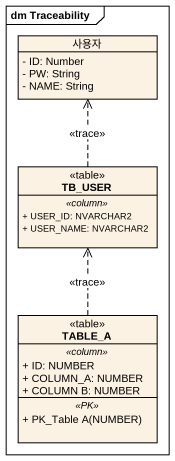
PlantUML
@startuml
mainframe dm Traceability
hide circle
hide empty members
skinparam classAttributeIconSize 0
class 사용자 {
  - ID: Number
  - PW: String
  - NAME: String
}
class TB_USER <<table>> {
  .. <<column>> ..
  + USER_ID: NVARCHAR2
  + USER_NAME: NVARCHAR2
}
class TABLE_A <<table>> {
  .. <<column>> ..
  + ID: NUMBER
  + COLUMN_A: NUMBER
  + COLUMN B: NUMBER
  .. <<PK>> ..
  + PK_Table A(NUMBER)
}
TB_USER .up.> 사용자 : <<trace>>
TABLE_A .up.> TB_USER : <<trace>>
@enduml
